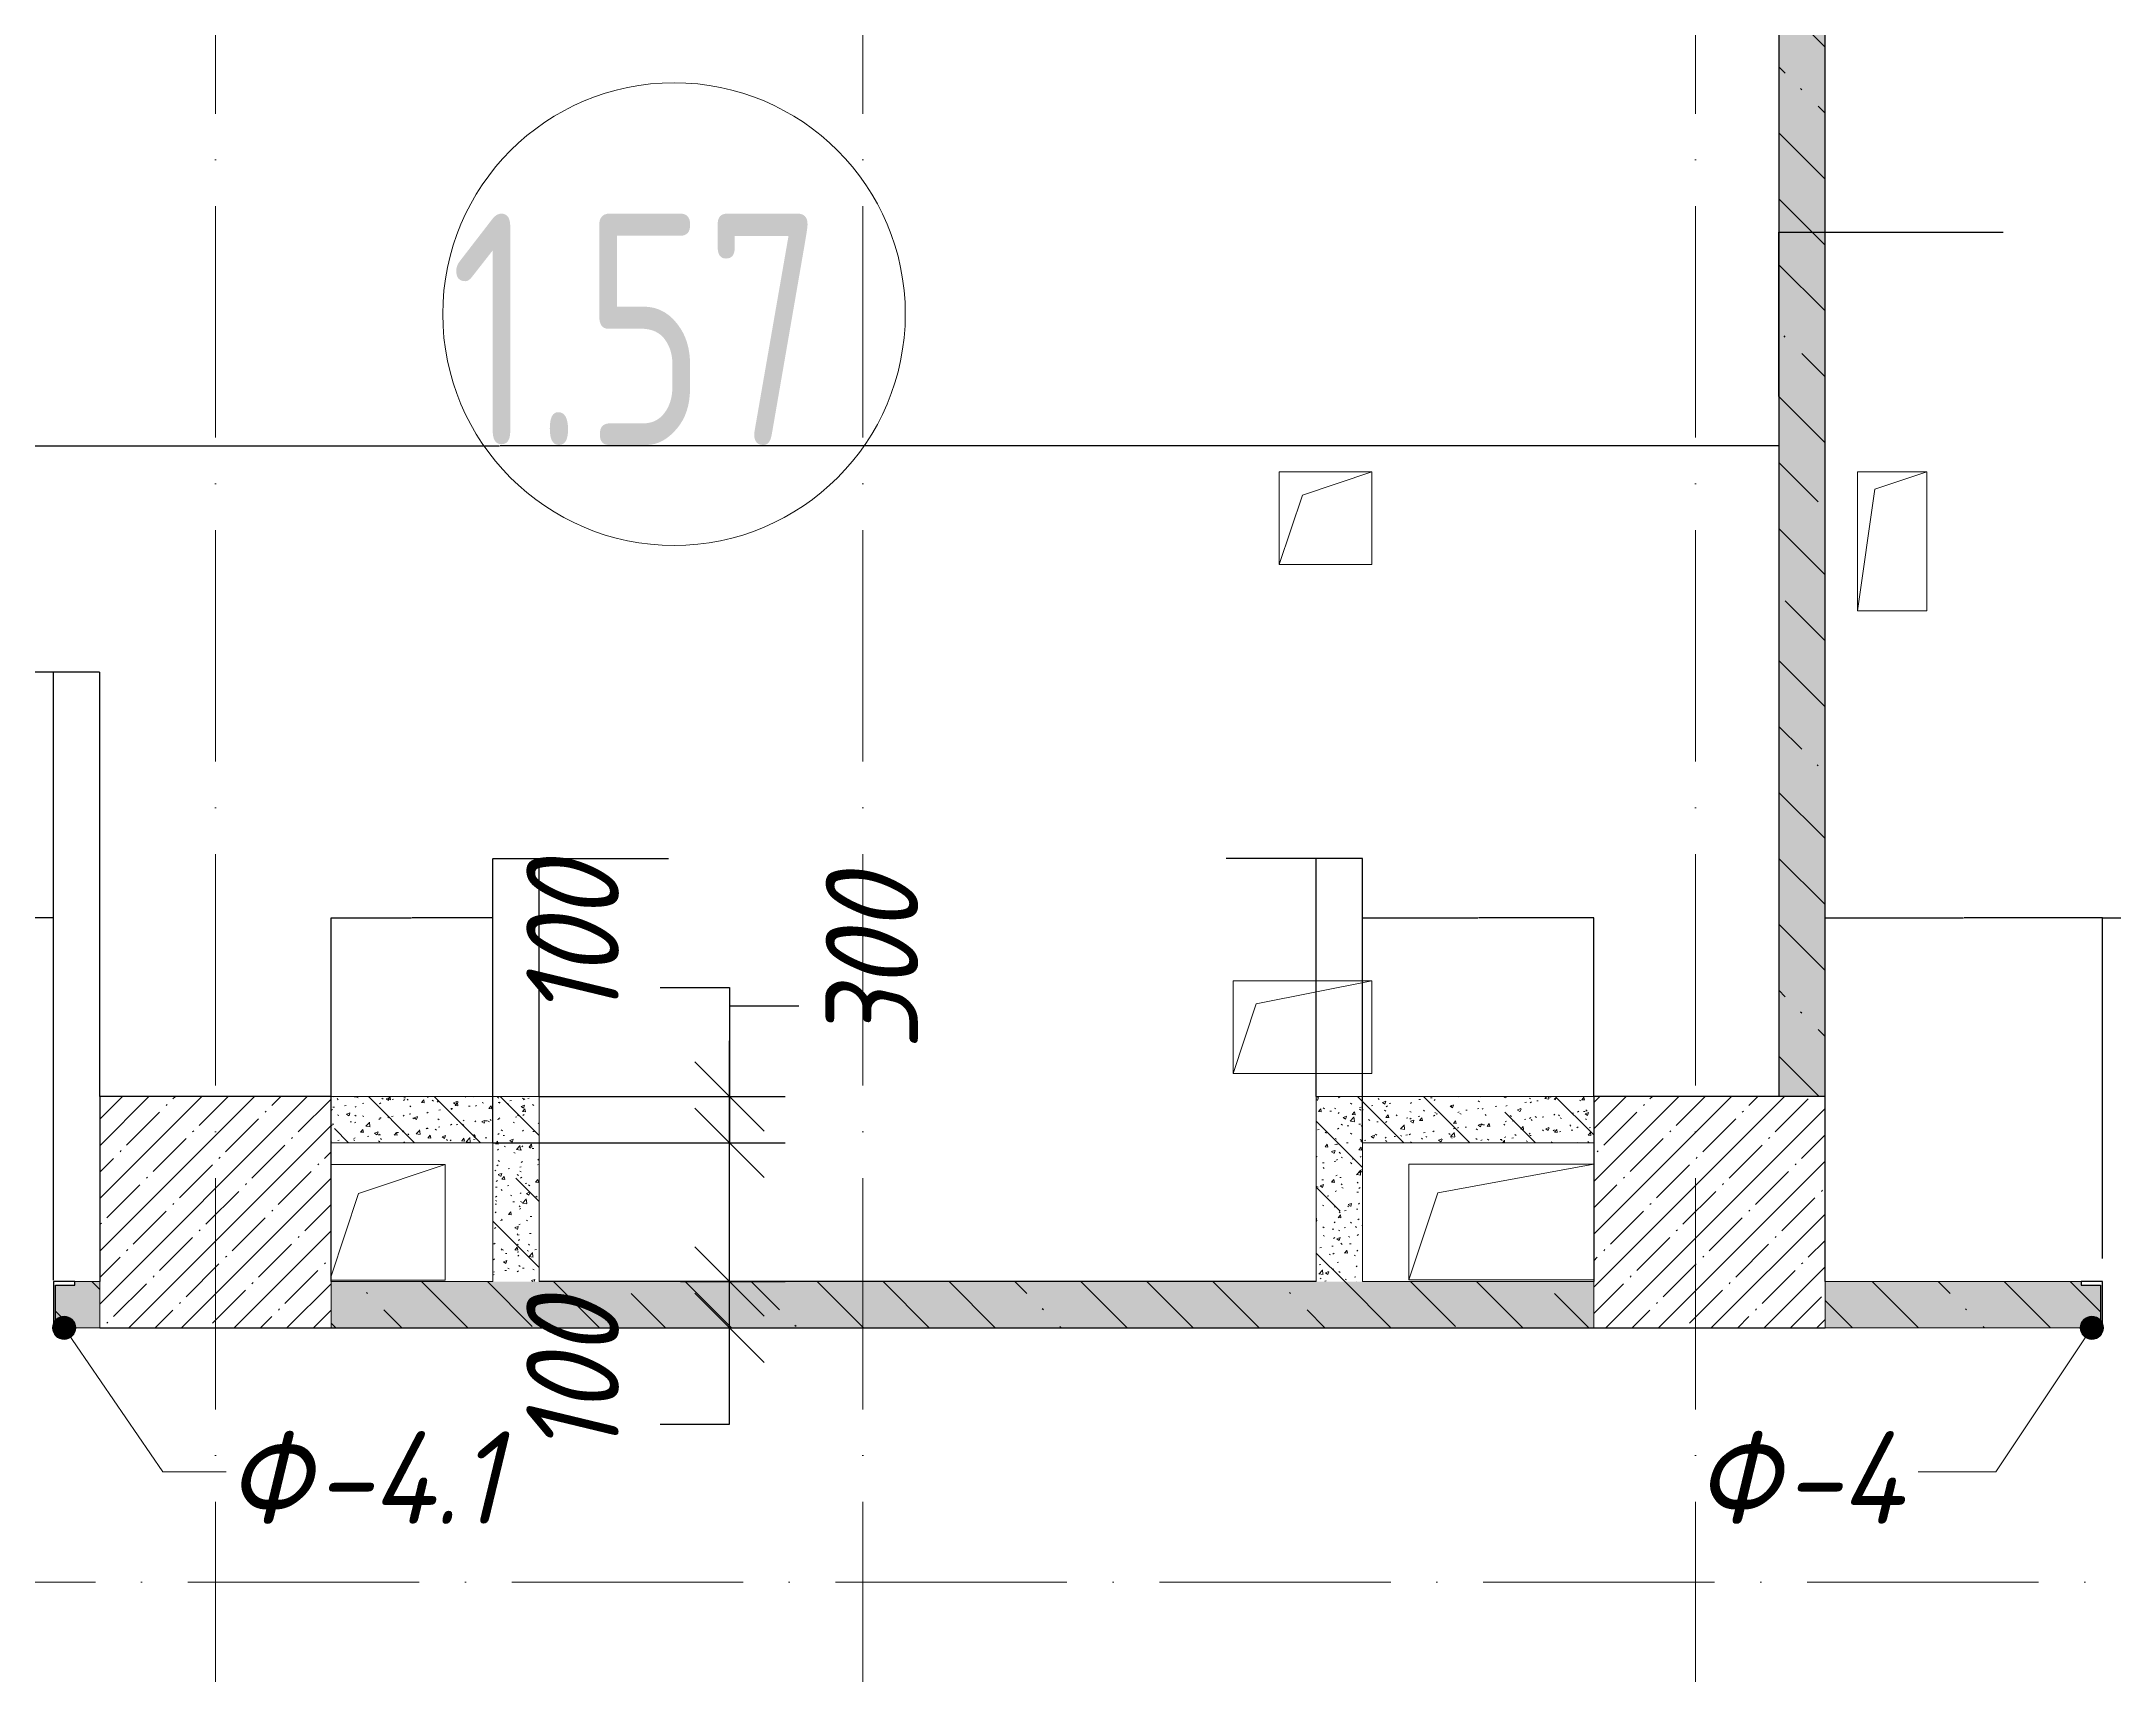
# Model space of a CAD drawing. Header units: millimetres. Extents: x 12986 to 523328, y -9759 to 30092.
# Drawn here: x 132181 to 136663, y 21948 to 25480 of the extents above; entities that cross this region are included whole.
import ezdxf

# ---------------------------------------------------------------- set-up
doc = ezdxf.new("R2010")
doc.units = ezdxf.units.MM
doc.linetypes.add('50_200_ШТРИХ_1Т_ш5_п1_п1_', pattern=[700, 500, -100, 0, -100])
for name, color, linetype, lineweight in [('0) ПГП', 1, 'Continuous', 30), ('4) ПГП красный расчет', 12, 'Continuous', 30), ('A-ANNO-DIMS', 7, 'Continuous', 9), ('A-AREA-IDEN', 7, 'Continuous', 9), ('A-FLOR', 7, 'Continuous', 9), ('A-GENM', 7, 'Continuous', 9), ('A-GENM-1', 7, 'Continuous', 25), ('A-GENM-IDEN', 7, 'Continuous', 9), ('A-WALL-6', 18, 'Continuous', 13), ('A-WALL-PATT-4', 250, 'Continuous', 5), ('S-COLS', 7, 'Continuous', 9), ('S-COLS-1', 7, 'Continuous', 5), ('S-COLS-2', 7, 'Continuous', 25), ('Оси-2', 7, '50_200_ШТРИХ_1Т_ш5_п1_п1_', 9)]:
    doc.layers.add(name, color=color, linetype=linetype, lineweight=lineweight)
doc.layers.add('A-WALL-9', color=7, linetype='Continuous', lineweight=5, true_color=0x0070df)
doc.styles.add('ISOCPEUR_I_3', font='isocpeui.ttf', dxfattribs={"width": 0.9, "height": 200})
doc.styles.add('СПДС', font='ГОСТ тип А.ttf', dxfattribs={"width": 0.9})
doc.dimstyles.new('ISO-2_0_0_9К_СРЕДНИЙ_6', dxfattribs={"dimscale": 304.8, "dimtxt": 199.196235, "dimasz": 0.492126, "dimexe": 0.393701, "dimexo": 0, "dimgap": 0, "dimtad": 1, "dimdec": 0, "dimzin": 0, "dimdsep": 46, "dimtxsty": 'ISOCPEUR_I_3', "dimblk1": 'OBLIQUE', "dimblk2": 'OBLIQUE', "dimsah": 1, "dimcen": 0.09, "dimdle": 0.393701, "dimazin": 0, "dimtfac": 1, "dimtdec": 4, "dimtix": 1, "dimtmove": 1, "dimatfit": 3, "dimfxl": 1, "dimtvp": 1, "dimtolj": 1, "dimtzin": 0, "dimarcsym": 2})
doc.dimstyles.get("Standard").update_dxf_attribs({"dimtxt": 0.18, "dimasz": 0.18, "dimexe": 0.18, "dimexo": 0.0625, "dimgap": 0.09, "dimtad": 0, "dimtih": 1, "dimtoh": 1, "dimdec": 4, "dimzin": 0, "dimdsep": 46, "dimtxsty": 'Standard', "dimcen": 0.09, "dimadec": 0, "dimazin": 0, "dimtfac": 1, "dimtdec": 4, "dimtofl": 0, "dimtmove": 0, "dimatfit": 3, "dimfxl": 1, "dimtolj": 1, "dimtzin": 0, "dimarcsym": 0})
pattern_1 = [(50, (61996.893, 0), (72.873764, -6.37607), [7.62, -83.82]), (355, (61996.89, 0), (-14.09699, 76.422444), [6.096, -67.056]), (100.451, (62002.966, -0.53), (58.776964, 70.04687), [6.476, -71.236]), (46.184, (61996.89, 20.32), (108.43142, -16.81745), [11.43, -125.73]), (96.636, (62005.93, 18.92), (94.961, 98.97089), [9.714, -106.854]), (351.184, (61996.89, 20.32), (94.96227, 98.97018), [9.144, -100.584]), (21, (62007.053, 15.24), (60.64565, -40.906537), [7.62, -83.82]), (326, (62007.05, 15.24), (24.72083, 73.67493), [6.096, -67.056]), (71.451, (62012.11, 11.83), (85.36689, 32.768737), [6.476, -71.236]), (37.5, (61996.893, 0), (1.235525, 33.8224325), [3.353, -62.89, 3.353, -64.719, -67.31]), (37.5, (61996.893, 0), (1.235525, 33.8224325), [-134.315, 3.353, -63.957]), (7.5, (61996.893, 0), (26.728146, 40.07255), [3.353, -35.458, 3.353, -61.366, -25.654]), (7.5, (61996.893, 0), (26.728146, 40.07255), [-103.53, 3.353, -22.301]), (327.5, (61974.236, 0), (54.2363175, -2.292117), [3.353, -22.047, 3.353, -75.895, -105.156]), (327.5, (61974.236, 0), (54.2363175, -2.292117), [-104.648, 3.353, -101.803]), (317.5, (61964.076, 0), (59.25158, 10.17014), [3.353, -29.667, 3.353, -49.276, -74.676]), (317.5, (61964.076, 0), (59.25158, 10.17014), [-85.649, 3.353, -71.323])]
pattern_2 = [(135, (61996.9, 0), (-142.5612, -142.5612), []), (135, (62139.46, 0), (-142.5612, -142.5612), [252.016, -50.403, 3.353, -47.05])]
pattern_3 = [(45, (61996.89, 0), (-57.02463, 57.02463), []), (45, (62053.92, 0), (-57.02463, 57.02463), [100.806, -20.161, 3.353, -16.808])]

# ---------------------------------------------------------------- blocks, each defined once
blk = doc.blocks.new('AR_Отверстие прямоугольное _в плите_ - AR_Отверстие прямоугольное _в плите_-V65-АР1_Кладочный план 1 этажа')
at = {"layer": 'A-GENM'}
for p, q in [((125, 125), (-122, 125)), ((-62.5, 62.5), (125, 125)), ((125, -125), (125, 125)), ((-122, -116), (-62.5, 62.5)), ((-122, -125), (125, -125))]:
    blk.add_line(p, q, dxfattribs=at)
blk = doc.blocks.new('AR_Отверстие прямоугольное _в плите_ - AR_Отверстие прямоугольное _в плите_-V66-АР1_Кладочный план 1 этажа')
at = {"layer": 'A-GENM'}
for p, q in [((200, 125), (-200, 125)), ((-200, 125), (-200, -125)), ((-137.5, 62.5), (200, 125)), ((-200, -125), (-137.5, 62.5)), ((-200, -125), (200, -125))]:
    blk.add_line(p, q, dxfattribs=at)
blk = doc.blocks.new('Фахверк_СКБ_Швеллер - Ф-4_1_100х4010_развернут-25539962-АР1_Кладочный план 1 этажа')
at = {"layer": 'A-GENM-1'}
for p, q in [((171, 50), (125, 50)), ((125, 50), (125, -50)), ((171, 42.4), (171, 50)), ((129.5, 42.4), (171, 42.4)), ((129.5, -42.4), (129.5, 42.4)), ((171, -42.4), (129.5, -42.4)), ((171, -50), (171, -42.4)), ((125, -50), (171, -50))]:
    blk.add_line(p, q, dxfattribs=at)
blk = doc.blocks.new('Фахверк_СКБ_Швеллер - Ф-4_100х4010-25539282-АР1_Кладочный план 1 этажа')
at = {"layer": 'A-GENM-1'}
for p, q in [((171, 50), (125, 50)), ((125, 50), (125, -50)), ((171, 42.4), (171, 50)), ((129.5, 42.4), (171, 42.4)), ((129.5, -42.4), (129.5, 42.4)), ((171, -42.4), (129.5, -42.4)), ((171, -50), (171, -42.4)), ((125, -50), (171, -50))]:
    blk.add_line(p, q, dxfattribs=at)
blk = doc.blocks.new('AR_Отверстие прямоугольное _в плите_ - AR_Отверстие прямоугольное _в плите_-V40-АР1_Кладочный план 1 этажа')
at = {"layer": 'A-GENM'}
for p, q in [((100, 100), (-100, 100)), ((-100, 100), (-100, -100)), ((-50, 50), (100, 100)), ((100, -100), (100, 100)), ((-100, -100), (-50, 50)), ((-100, -100), (100, -100))]:
    blk.add_line(p, q, dxfattribs=at)
blk = doc.blocks.new('AR_Отверстие прямоугольное _в плите_ - AR_Отверстие прямоугольное _в плите_-26862351-АР1_Кладочный план 1 этажа')
at = {"layer": 'A-GENM'}
for p, q in [((150, 100), (-150, 100)), ((-150, 100), (-150, -100)), ((-100, 50), (150, 100)), ((150, -100), (150, 100)), ((-150, -100), (-100, 50)), ((-150, -100), (150, -100))]:
    blk.add_line(p, q, dxfattribs=at)
blk = doc.blocks.new('AR_Отверстие прямоугольное _в плите_ - AR_Отверстие прямоугольное _в плите_-24470455-АР1_Кладочный план 1 этажа')
at = {"layer": 'A-GENM'}
for p, q in [((75, 150), (-75, 150)), ((-75, 150), (-75, -150)), ((-37.5, 112.5), (75, 150)), ((75, -150), (75, 150)), ((-75, -150), (-37.5, 112.5)), ((-75, -150), (75, -150))]:
    blk.add_line(p, q, dxfattribs=at)
blk = doc.blocks.new('DIMBLOCK419-АР1_Кладочный план 1 этажа')
at = {"layer": 'A-ANNO-DIMS', "color": 0, "lineweight": -2, "transparency": 16777216}
for p, q in [((130406.9, 24712.5), (130406.9, 24606.3)), ((135936.9, 24712.5), (135936.9, 24606.3)), ((130407.1, 24606.5), (133171.2, 24606.5)), ((135936.7, 24606.5), (133172.6, 24606.5))]:
    blk.add_line(p, q, dxfattribs=at)
at = {"layer": 'A-ANNO-DIMS', "color": 0, "transparency": 16777216}
for points in [[(130407.1, 24606.5), (130407.1, 24606.5), (130406.9, 24606.5)], [(135936.7, 24606.5), (135936.7, 24606.5), (135936.9, 24606.5)]]:
    blk.add_solid(points, dxfattribs=at)
at = {"layer": 'Defpoints', "color": 0, "transparency": 16777216}
for p in [(130406.9, 24712.6), (135936.9, 24712.6), (135936.9, 24606.5)]:
    blk.add_point(p, dxfattribs=at)
at = {"layer": 'A-ANNO-DIMS', "color": 0, "transparency": 16777216, "insert": (133171.9, 24606.5), "char_height": 0.18, "width": 606.782, "attachment_point": 5}
blk.add_mtext('\\A1;5530.0000', dxfattribs=at)
blk = doc.blocks.new('DIMBLOCK420-АР1_Кладочный план 1 этажа')
at = {"layer": 'A-ANNO-DIMS', "color": 0, "lineweight": -2, "transparency": 16777216}
for p, q in [((135936.9, 24712.6), (135936.9, 25068)), ((135937.1, 25067.8), (136036.7, 25067.8)), ((136036.9, 24712.6), (136036.9, 25068)), ((136036.9, 25067.8), (136421.7, 25067.8))]:
    blk.add_line(p, q, dxfattribs=at)
at = {"layer": 'A-ANNO-DIMS', "color": 0, "transparency": 16777216}
for points in [[(135937.1, 25067.9), (135937.1, 25067.8), (135936.9, 25067.8)], [(136036.7, 25067.9), (136036.7, 25067.8), (136036.9, 25067.8)]]:
    blk.add_solid(points, dxfattribs=at)
at = {"layer": 'Defpoints', "color": 0, "transparency": 16777216}
for p in [(136036.9, 25067.8), (135936.9, 24712.6), (136036.9, 24712.6)]:
    blk.add_point(p, dxfattribs=at)
at = {"layer": 'A-ANNO-DIMS', "color": 0, "transparency": 16777216, "insert": (136217.7, 25067.9), "char_height": 0.18, "width": 409.118, "attachment_point": 1, "line_spacing_factor": 1.149209}
blk.add_mtext('\\A1;100.0000', dxfattribs=at)
blk = doc.blocks.new('DIMBLOCK573-АР1_Кладочный план 1 этажа')
at = {"layer": 'A-ANNO-DIMS', "color": 0, "lineweight": -2, "transparency": 16777216}
for p, q in [((131106.9, 22800.1), (131106.9, 23586.4)), ((131107.1, 23586.2), (131656.2, 23586.2)), ((132206.7, 23586.2), (131657.6, 23586.2)), ((132206.9, 22803.1), (132206.9, 23586.4))]:
    blk.add_line(p, q, dxfattribs=at)
at = {"layer": 'A-ANNO-DIMS', "color": 0, "transparency": 16777216}
for points in [[(131107.1, 23586.2), (131107.1, 23586.2), (131106.9, 23586.2)], [(132206.7, 23586.2), (132206.7, 23586.2), (132206.9, 23586.2)]]:
    blk.add_solid(points, dxfattribs=at)
at = {"layer": 'Defpoints', "color": 0, "transparency": 16777216}
for p in [(132206.9, 23586.2), (131106.9, 22800), (132206.9, 22803)]:
    blk.add_point(p, dxfattribs=at)
at = {"layer": 'A-ANNO-DIMS', "color": 0, "transparency": 16777216, "insert": (131656.9, 23586.2), "char_height": 0.18, "width": 514.846, "attachment_point": 5}
blk.add_mtext('\\A1;1100.0000', dxfattribs=at)
blk = doc.blocks.new('DIMBLOCK574-АР1_Кладочный план 1 этажа')
at = {"layer": 'A-ANNO-DIMS', "color": 0, "lineweight": -2, "transparency": 16777216}
for p, q in [((132206.9, 24116.9), (131799.5, 24116.9)), ((132206.9, 22803.1), (132206.9, 24117.1)), ((132306.7, 24116.9), (132207.1, 24116.9)), ((132306.9, 23200.1), (132306.9, 24117.1))]:
    blk.add_line(p, q, dxfattribs=at)
at = {"layer": 'A-ANNO-DIMS', "color": 0, "transparency": 16777216}
for points in [[(132207.1, 24117), (132207.1, 24116.9), (132206.9, 24116.9)], [(132306.7, 24117), (132306.7, 24116.9), (132306.9, 24116.9)]]:
    blk.add_solid(points, dxfattribs=at)
at = {"layer": 'Defpoints', "color": 0, "transparency": 16777216}
for p in [(132306.9, 24116.9), (132306.9, 23200), (132206.9, 22803)]:
    blk.add_point(p, dxfattribs=at)
at = {"layer": 'A-ANNO-DIMS', "color": 0, "transparency": 16777216, "insert": (131594.3, 24117.1), "char_height": 0.18, "width": 409.118, "attachment_point": 1, "line_spacing_factor": 1.149209}
blk.add_mtext('\\A1;100.0000', dxfattribs=at)
blk = doc.blocks.new('DIMBLOCK575-АР1_Кладочный план 1 этажа')
at = {"layer": 'A-ANNO-DIMS', "color": 0, "lineweight": -2, "transparency": 16777216}
for p, q in [((136036.9, 23200.1), (136036.9, 23586.4)), ((136037.1, 23586.2), (136336.1, 23586.2)), ((136636.4, 23586.2), (136337.4, 23586.2)), ((136636.6, 22850.1), (136636.6, 23586.4))]:
    blk.add_line(p, q, dxfattribs=at)
at = {"layer": 'A-ANNO-DIMS', "color": 0, "transparency": 16777216}
for points in [[(136037.1, 23586.2), (136037.1, 23586.2), (136036.9, 23586.2)], [(136636.4, 23586.2), (136636.4, 23586.2), (136636.6, 23586.2)]]:
    blk.add_solid(points, dxfattribs=at)
at = {"layer": 'Defpoints', "color": 0, "transparency": 16777216}
for p in [(136636.6, 23586.2), (136036.9, 23200), (136636.6, 22850)]:
    blk.add_point(p, dxfattribs=at)
at = {"layer": 'A-ANNO-DIMS', "color": 0, "transparency": 16777216, "insert": (136336.8, 23586.2), "char_height": 0.18, "width": 455.087, "attachment_point": 5}
blk.add_mtext('\\A1;599.7193', dxfattribs=at)
blk = doc.blocks.new('DIMBLOCK576-АР1_Кладочный план 1 этажа')
at = {"layer": 'A-ANNO-DIMS', "color": 0, "lineweight": -2, "transparency": 16777216}
for p, q in [((136636.6, 22850.1), (136636.6, 23586.4)), ((136636.8, 23586.2), (137186, 23586.2)), ((137736.5, 23586.2), (137187.3, 23586.2)), ((137736.7, 22812.5), (137736.7, 23586.4))]:
    blk.add_line(p, q, dxfattribs=at)
at = {"layer": 'A-ANNO-DIMS', "color": 0, "transparency": 16777216}
for points in [[(136636.8, 23586.2), (136636.8, 23586.2), (136636.6, 23586.2)], [(137736.5, 23586.2), (137736.5, 23586.2), (137736.7, 23586.2)]]:
    blk.add_solid(points, dxfattribs=at)
at = {"layer": 'Defpoints', "color": 0, "transparency": 16777216}
for p in [(137736.7, 23586.2), (136636.6, 22850), (137736.7, 22812.5)]:
    blk.add_point(p, dxfattribs=at)
at = {"layer": 'A-ANNO-DIMS', "color": 0, "transparency": 16777216, "insert": (137186.7, 23586.2), "char_height": 0.18, "width": 514.846, "attachment_point": 5}
blk.add_mtext('\\A1;1100.0907', dxfattribs=at)
blk = doc.blocks.new('DIMBLOCK593-АР1_Кладочный план 1 этажа')
at = {"layer": 'A-ANNO-DIMS', "color": 0, "lineweight": -2, "transparency": 16777216}
for p, q in [((134936.9, 23714.2), (134741.8, 23714.2)), ((134936.9, 23200.1), (134936.9, 23714.3)), ((135036.7, 23714.2), (134937.1, 23714.2)), ((135036.9, 23100.1), (135036.9, 23714.3))]:
    blk.add_line(p, q, dxfattribs=at)
at = {"layer": 'A-ANNO-DIMS', "color": 0, "transparency": 16777216}
for points in [[(134937.1, 23714.2), (134937.1, 23714.1), (134936.9, 23714.2)], [(135036.7, 23714.2), (135036.7, 23714.1), (135036.9, 23714.2)]]:
    blk.add_solid(points, dxfattribs=at)
at = {"layer": 'Defpoints', "color": 0, "transparency": 16777216}
for p in [(135036.9, 23714.2), (134936.9, 23200), (135036.9, 23100)]:
    blk.add_point(p, dxfattribs=at)
at = {"layer": 'A-ANNO-DIMS', "color": 0, "transparency": 16777216, "insert": (134536.6, 23714.3), "char_height": 0.18, "width": 409.118, "attachment_point": 1, "line_spacing_factor": 1.149209}
blk.add_mtext('\\A1;100.0000', dxfattribs=at)
blk = doc.blocks.new('DIMBLOCK594-АР1_Кладочный план 1 этажа')
at = {"layer": 'A-ANNO-DIMS', "color": 0, "lineweight": -2, "transparency": 16777216}
for p, q in [((135036.9, 23100.1), (135036.9, 23586.4)), ((135037.1, 23586.2), (135286.3, 23586.2)), ((135536.7, 23586.2), (135287.5, 23586.2)), ((135536.9, 23200.1), (135536.9, 23586.4))]:
    blk.add_line(p, q, dxfattribs=at)
at = {"layer": 'A-ANNO-DIMS', "color": 0, "transparency": 16777216}
for points in [[(135037.1, 23586.2), (135037.1, 23586.2), (135036.9, 23586.2)], [(135536.7, 23586.2), (135536.7, 23586.2), (135536.9, 23586.2)]]:
    blk.add_solid(points, dxfattribs=at)
at = {"layer": 'Defpoints', "color": 0, "transparency": 16777216}
for p in [(135536.9, 23586.2), (135536.9, 23200), (135036.9, 23100)]:
    blk.add_point(p, dxfattribs=at)
at = {"layer": 'A-ANNO-DIMS', "color": 0, "transparency": 16777216, "insert": (135286.9, 23586.2), "char_height": 0.18, "width": 455.087, "attachment_point": 5}
blk.add_mtext('\\A1;500.0000', dxfattribs=at)
blk = doc.blocks.new('DIMBLOCK595-АР1_Кладочный план 1 этажа')
at = {"layer": 'A-ANNO-DIMS', "color": 0, "lineweight": -2, "transparency": 16777216}
for p, q in [((132806.9, 23200.1), (132806.9, 23586.4)), ((132807.1, 23586.2), (132981.2, 23586.2)), ((133156.7, 23586.2), (132982.5, 23586.2)), ((133156.9, 23100.1), (133156.9, 23586.4))]:
    blk.add_line(p, q, dxfattribs=at)
at = {"layer": 'A-ANNO-DIMS', "color": 0, "transparency": 16777216}
for points in [[(132807.1, 23586.2), (132807.1, 23586.2), (132806.9, 23586.2)], [(133156.7, 23586.2), (133156.7, 23586.2), (133156.9, 23586.2)]]:
    blk.add_solid(points, dxfattribs=at)
at = {"layer": 'Defpoints', "color": 0, "transparency": 16777216}
for p in [(133156.9, 23586.2), (132806.9, 23200), (133156.9, 23100)]:
    blk.add_point(p, dxfattribs=at)
at = {"layer": 'A-ANNO-DIMS', "color": 0, "transparency": 16777216, "insert": (132981.9, 23586.2), "char_height": 0.18, "width": 455.087, "attachment_point": 5}
blk.add_mtext('\\A1;350.0000', dxfattribs=at)
blk = doc.blocks.new('DIMBLOCK596-АР1_Кладочный план 1 этажа')
at = {"layer": 'A-ANNO-DIMS', "color": 0, "lineweight": -2, "transparency": 16777216}
for p, q in [((133156.9, 23100.1), (133156.9, 23714.3)), ((133157.1, 23714.2), (133256.7, 23714.2)), ((133256.9, 23200.1), (133256.9, 23714.3)), ((133256.9, 23714.2), (133536.4, 23714.2))]:
    blk.add_line(p, q, dxfattribs=at)
at = {"layer": 'A-ANNO-DIMS', "color": 0, "transparency": 16777216}
for points in [[(133157.1, 23714.2), (133157.1, 23714.1), (133156.9, 23714.2)], [(133256.7, 23714.2), (133256.7, 23714.1), (133256.9, 23714.2)]]:
    blk.add_solid(points, dxfattribs=at)
at = {"layer": 'Defpoints', "color": 0, "transparency": 16777216}
for p in [(133256.9, 23714.2), (133256.9, 23200), (133156.9, 23100)]:
    blk.add_point(p, dxfattribs=at)
at = {"layer": 'A-ANNO-DIMS', "color": 0, "transparency": 16777216, "insert": (133332.5, 23714.3), "char_height": 0.18, "width": 409.118, "attachment_point": 1, "line_spacing_factor": 1.149209}
blk.add_mtext('\\A1;100.0000', dxfattribs=at)
blk = doc.blocks.new('_Oblique')
at = {"color": 0, "linetype": 'ByBlock', "lineweight": -2}
blk.add_line((-0.5, -0.5), (0.5, 0.5), dxfattribs=at)
blk = doc.blocks.new('DIMBLOCK750-АР1_Кладочный план 1 этажа')
at = {"layer": 'A-ANNO-DIMS', "color": 0, "lineweight": -2, "transparency": 16777216}
for p, q in [((133668.4, 22580), (133668.4, 22920)), ((133562.3, 22800), (133788.4, 22800)), ((133562.3, 22700), (133788.4, 22700)), ((133668.4, 22491.6), (133668.4, 22700)), ((133518.4, 22491.6), (133668.4, 22491.6))]:
    blk.add_line(p, q, dxfattribs=at)
at = {"layer": 'Defpoints', "color": 0, "transparency": 16777216}
for p in [(133562.3, 22800), (133668.4, 22800), (133562.3, 22700)]:
    blk.add_point(p, dxfattribs=at)
at = {"layer": 'A-ANNO-DIMS', "color": 0, "lineweight": -2, "transparency": 16777216, "xscale": 150, "yscale": 150, "zscale": 150}
for p, rotation in [((133668.4, 22800), 90), ((133668.4, 22700), 270)]:
    blk.add_blockref('_Oblique', p, dxfattribs=dict(at, rotation=rotation))
at = {"layer": 'A-ANNO-DIMS', "color": 0, "transparency": 16777216, "insert": (133229.2, 22420.4), "char_height": 200, "width": 409.118, "attachment_point": 1, "rotation": 90, "line_spacing_factor": 1.149209, "style": 'ISOCPEUR_I_3'}
blk.add_mtext('\\A1;100', dxfattribs=at)
blk = doc.blocks.new('DIMBLOCK751-АР1_Кладочный план 1 этажа')
at = {"layer": 'A-ANNO-DIMS', "color": 0, "lineweight": -2, "transparency": 16777216}
for p, q in [((133818.4, 23394.9), (133668.4, 23394.9)), ((133668.4, 23394.9), (133668.4, 23100)), ((133668.4, 22680), (133668.4, 23220)), ((133156.9, 23100), (133788.4, 23100)), ((133562.3, 22800), (133788.4, 22800))]:
    blk.add_line(p, q, dxfattribs=at)
at = {"layer": 'Defpoints', "color": 0, "transparency": 16777216}
for p in [(133156.9, 23100), (133668.4, 23100), (133562.3, 22800)]:
    blk.add_point(p, dxfattribs=at)
at = {"layer": 'A-ANNO-DIMS', "color": 0, "lineweight": -2, "transparency": 16777216, "xscale": 150, "yscale": 150, "zscale": 150}
for p, rotation in [((133668.4, 23100), 90), ((133668.4, 22800), 270)]:
    blk.add_blockref('_Oblique', p, dxfattribs=dict(at, rotation=rotation))
at = {"layer": 'A-ANNO-DIMS', "color": 0, "transparency": 16777216, "insert": (133876.2, 23300.7), "char_height": 200, "width": 455.087, "attachment_point": 1, "rotation": 90, "line_spacing_factor": 1.149209, "style": 'ISOCPEUR_I_3'}
blk.add_mtext('\\A1;300', dxfattribs=at)
blk = doc.blocks.new('DIMBLOCK752-АР1_Кладочный план 1 этажа')
at = {"layer": 'A-ANNO-DIMS', "color": 0, "lineweight": -2, "transparency": 16777216}
for p, q in [((133518.4, 23435.2), (133668.4, 23435.2)), ((133668.4, 23435.2), (133668.4, 23200)), ((133668.4, 22980), (133668.4, 23320)), ((133256.9, 23200), (133788.4, 23200)), ((133156.9, 23100), (133788.4, 23100))]:
    blk.add_line(p, q, dxfattribs=at)
at = {"layer": 'Defpoints', "color": 0, "transparency": 16777216}
for p in [(133256.9, 23200), (133668.4, 23200), (133156.9, 23100)]:
    blk.add_point(p, dxfattribs=at)
at = {"layer": 'A-ANNO-DIMS', "color": 0, "lineweight": -2, "transparency": 16777216, "xscale": 150, "yscale": 150, "zscale": 150}
for p, rotation in [((133668.4, 23200), 90), ((133668.4, 23100), 270)]:
    blk.add_blockref('_Oblique', p, dxfattribs=dict(at, rotation=rotation))
at = {"layer": 'A-ANNO-DIMS', "color": 0, "transparency": 16777216, "insert": (133229.2, 23364), "char_height": 200, "width": 409.118, "attachment_point": 1, "rotation": 90, "line_spacing_factor": 1.149209, "style": 'ISOCPEUR_I_3'}
blk.add_mtext('\\A1;100', dxfattribs=at)
blk = doc.blocks.new('Марка_Помещения - Номер-25198446-Объем проектирования 1 этажа')
at = {"layer": 'A-AREA-IDEN'}
for start, end in [(360, 180), (180, 360)]:
    blk.add_arc((0, 0), 2.5, start, end, dxfattribs=at)

msp = doc.modelspace()

# ---------------------------------------------------------------- hatches: boundary and pattern name
at = {"layer": '0) ПГП'}
h = msp.add_hatch(dxfattribs=at)
h.set_pattern_fill('FP_16', color=256, style=0, pattern_type=2)
h.set_pattern_definition(pattern_1)
h.paths.add_polyline_path([(136036.89328, 23199.99988), (136036.89328, 26599.99988), (135936.89328, 26599.99988), (135936.89328, 23199.99988)], flags=0)
h = msp.add_hatch(dxfattribs=at)
h.set_pattern_fill('FP_17', color=256, style=0, pattern_type=2)
h.set_pattern_definition(pattern_2)
h.paths.add_polyline_path([(136036.89328, 23199.99988), (136036.89328, 26599.99988), (135936.89328, 26599.99988), (135936.89328, 23199.99988)], flags=0)
h = msp.add_hatch(dxfattribs=at)
h.set_pattern_fill('FP_16', color=256, style=0, pattern_type=2)
h.set_pattern_definition(pattern_1)
h.paths.add_polyline_path([(137795.91381, 22699.99988), (138746.89328, 22699.99988), (138746.89328, 22799.99988), (137782.70328, 22799.99988), (137782.70328, 22792.39988), (137741.20328, 22792.39988), (137741.20328, 22707.59988), (137782.70328, 22707.59988), (137782.70328, 22699.99988)], flags=0)
h.paths.add_polyline_path([(136636.61263, 22699.99988), (136636.70328, 22699.99988), (136636.61263, 22707.59988)], flags=0)
h.paths.add_polyline_path([(136036.89328, 22699.99988), (136590.61263, 22699.99988), (136590.61263, 22707.59988), (136632.11263, 22707.59988), (136632.11263, 22792.39988), (136590.61263, 22792.39988), (136590.61263, 22799.99988), (136036.89328, 22799.99988)], flags=0)
h.paths.add_polyline_path([(135536.89328, 22699.99988), (135536.89328, 22799.99988), (132806.89328, 22799.99988), (132806.89328, 22699.99988), (134535.63359, 22699.99988)], flags=0)
h.paths.add_polyline_path([(130306.89328, 22699.99988), (131060.8933, 22699.99988), (131060.8933, 22707.59988), (131102.3933, 22707.59988), (131102.3933, 22792.39988), (131060.8933, 22792.39988), (131060.8933, 22799.99988), (130306.89328, 22799.99988)], flags=0)
h.paths.add_polyline_path([(132306.89328, 22699.99988), (132306.89328, 22799.99988), (132252.89328, 22799.99988), (132252.89328, 22792.39988), (132211.39328, 22792.39988), (132211.39328, 22707.59988), (132252.89328, 22707.59988), (132252.89328, 22699.99988)], flags=0)
h = msp.add_hatch(dxfattribs=at)
h.set_pattern_fill('FP_17', color=256, style=0, pattern_type=2)
h.set_pattern_definition(pattern_2)
h.paths.add_polyline_path([(137795.91381, 22699.99988), (138746.89328, 22699.99988), (138746.89328, 22799.99988), (137782.70328, 22799.99988), (137782.70328, 22792.39988), (137741.20328, 22792.39988), (137741.20328, 22707.59988), (137782.70328, 22707.59988), (137782.70328, 22699.99988)], flags=0)
h.paths.add_polyline_path([(136636.61263, 22699.99988), (136636.70328, 22699.99988), (136636.61263, 22707.59988)], flags=0)
h.paths.add_polyline_path([(136036.89328, 22699.99988), (136590.61263, 22699.99988), (136590.61263, 22707.59988), (136632.11263, 22707.59988), (136632.11263, 22792.39988), (136590.61263, 22792.39988), (136590.61263, 22799.99988), (136036.89328, 22799.99988)], flags=0)
h.paths.add_polyline_path([(135536.89328, 22699.99988), (135536.89328, 22799.99988), (132806.89328, 22799.99988), (132806.89328, 22699.99988), (134535.63359, 22699.99988)], flags=0)
h.paths.add_polyline_path([(130306.89328, 22699.99988), (131060.8933, 22699.99988), (131060.8933, 22707.59988), (131102.3933, 22707.59988), (131102.3933, 22792.39988), (131060.8933, 22792.39988), (131060.8933, 22799.99988), (130306.89328, 22799.99988)], flags=0)
h.paths.add_polyline_path([(132306.89328, 22699.99988), (132306.89328, 22799.99988), (132252.89328, 22799.99988), (132252.89328, 22792.39988), (132211.39328, 22792.39988), (132211.39328, 22707.59988), (132252.89328, 22707.59988), (132252.89328, 22699.99988)], flags=0)
at = {"layer": 'A-GENM-IDEN'}
h = msp.add_hatch(color=256, dxfattribs=at)
edge = h.paths.add_edge_path(flags=0)
edge.add_arc((132229.89328, 22699.99988), 25, 0, 360)
h = msp.add_hatch(color=256, dxfattribs=at)
edge = h.paths.add_edge_path(flags=0)
edge.add_arc((136613.61263, 22699.99988), 25, 0, 360)
at = {"layer": 'A-WALL-PATT-4'}
h = msp.add_hatch(dxfattribs=at)
h.set_pattern_fill('FP_16', color=256, style=0, pattern_type=2)
h.set_pattern_definition(pattern_1)
h.paths.add_polyline_path([(133256.89328, 23099.99988), (133256.89328, 23199.99988), (132806.89328, 23199.99988), (132806.89328, 23099.99988), (133156.89328, 23099.99988)], flags=0)
h = msp.add_hatch(dxfattribs=at)
h.set_pattern_fill('FP_17', color=256, style=0, pattern_type=2)
h.set_pattern_definition(pattern_2)
h.paths.add_polyline_path([(133256.89328, 23099.99988), (133256.89328, 23199.99988), (132806.89328, 23199.99988), (132806.89328, 23099.99988), (133156.89328, 23099.99988)], flags=0)
h = msp.add_hatch(dxfattribs=at)
h.set_pattern_fill('FP_16', color=256, style=0, pattern_type=2)
h.set_pattern_definition(pattern_1)
h.paths.add_polyline_path([(135036.89328, 23099.99988), (135536.89328, 23099.99988), (135536.89328, 23199.99988), (134936.89328, 23199.99988), (134936.89328, 23099.99988)], flags=0)
h = msp.add_hatch(dxfattribs=at)
h.set_pattern_fill('FP_17', color=256, style=0, pattern_type=2)
h.set_pattern_definition(pattern_2)
h.paths.add_polyline_path([(135036.89328, 23099.99988), (135536.89328, 23099.99988), (135536.89328, 23199.99988), (134936.89328, 23199.99988), (134936.89328, 23099.99988)], flags=0)
h = msp.add_hatch(dxfattribs=at)
h.set_pattern_fill('FP_16', color=256, style=0, pattern_type=2)
h.set_pattern_definition(pattern_1)
h.paths.add_polyline_path([(133156.89328, 22799.99988), (133256.89328, 22799.99988), (133256.89328, 23099.99988), (133156.89328, 23099.99988)], flags=0)
h = msp.add_hatch(dxfattribs=at)
h.set_pattern_fill('FP_17', color=256, style=0, pattern_type=2)
h.set_pattern_definition(pattern_2)
h.paths.add_polyline_path([(133156.89328, 22799.99988), (133256.89328, 22799.99988), (133256.89328, 23099.99988), (133156.89328, 23099.99988)], flags=0)
h = msp.add_hatch(dxfattribs=at)
h.set_pattern_fill('FP_16', color=256, style=0, pattern_type=2)
h.set_pattern_definition(pattern_1)
h.paths.add_polyline_path([(135036.89328, 22799.99988), (135036.89328, 23099.99988), (134936.89328, 23099.99988), (134936.89328, 22799.99988)], flags=0)
h = msp.add_hatch(dxfattribs=at)
h.set_pattern_fill('FP_17', color=256, style=0, pattern_type=2)
h.set_pattern_definition(pattern_2)
h.paths.add_polyline_path([(135036.89328, 22799.99988), (135036.89328, 23099.99988), (134936.89328, 23099.99988), (134936.89328, 22799.99988)], flags=0)
at = {"layer": 'S-COLS-1'}
h = msp.add_hatch(dxfattribs=at)
h.set_pattern_fill('FP_1', color=256, style=0, pattern_type=2)
h.set_pattern_definition(pattern_3)
h.paths.add_polyline_path([(132806.89328, 22699.99988), (132806.89328, 23199.99988), (132306.89328, 23199.99988), (132306.89328, 22699.99988)], flags=0)
h = msp.add_hatch(dxfattribs=at)
h.set_pattern_fill('FP_1', color=256, style=0, pattern_type=2)
h.set_pattern_definition(pattern_3)
h.paths.add_polyline_path([(135536.89328, 22699.99988), (136036.89328, 22699.99988), (136036.89328, 23199.99988), (135536.89328, 23199.99988), (135536.89328, 22799.99988)], flags=0)

# ---------------------------------------------------------------- linework, layer by layer
at = {"layer": '0) ПГП'}
for p, q in [((136036.89328, 23199.99988), (136036.89328, 26599.99988)), ((134936.89328, 22799.99988), (133256.89328, 22799.99988))]:
    msp.add_line(p, q, dxfattribs=at)
at = {"layer": '4) ПГП красный расчет'}
for p, q in [((135936.89328, 26519.99988), (135936.89328, 23199.99988)), ((132806.89328, 22699.99988), (135536.89328, 22699.99988))]:
    msp.add_line(p, q, dxfattribs=at)
at = {"layer": 'A-FLOR'}
for p, q in [((134856.89325, 24550.00007), (135056.89325, 24550.00007)), ((134856.89325, 24350.00007), (134856.89325, 24550.00007)), ((135056.89325, 24550.00007), (135056.89325, 24350.00007)), ((136106.93225, 24550.00007), (136256.93225, 24550.00007)), ((136106.93225, 24250.00007), (136106.93225, 24550.00007)), ((136256.93225, 24550.00007), (136256.93225, 24250.00007)), ((135056.89325, 24350.00007), (134856.89325, 24350.00007)), ((136256.93225, 24250.00007), (136106.93225, 24250.00007)), ((134756.89325, 23450.00007), (135056.89325, 23450.00007)), ((134756.89325, 23250.00007), (134756.89325, 23450.00007)), ((135056.89325, 23450.00007), (135056.89325, 23250.00007)), ((135056.89325, 23250.00007), (134756.89325, 23250.00007)), ((132806.89328, 23052.99988), (133053.89328, 23052.99988)), ((133053.89328, 23052.99988), (133053.89328, 22802.99988)), ((135136.89332, 23053.99988), (135536.89328, 23053.99988)), ((135136.89332, 22803.99988), (135136.89332, 23053.99988)), ((133053.89328, 22802.99988), (132806.89328, 22802.99988)), ((135536.89328, 22803.99988), (135136.89332, 22803.99988))]:
    msp.add_line(p, q, dxfattribs=at)
at = {"layer": 'A-GENM-IDEN'}
for p, q in [((132229.89328, 22699.99988), (132443.40521, 22388.68948)), ((136613.61263, 22699.99988), (136406.06682, 22388.68948)), ((132443.40521, 22388.68948), (132580.18115, 22388.68948)), ((136406.06682, 22388.68948), (136237.8822, 22388.68948))]:
    msp.add_line(p, q, dxfattribs=at)
for centre in [(132229.89328, 22699.99988), (136613.61263, 22699.99988)]:
    msp.add_circle(centre, 25, dxfattribs=at)
at = {"layer": 'A-WALL-6'}
for p, q in [((133256.89328, 23199.99988), (132806.89328, 23199.99988)), ((132806.89328, 23199.99988), (132806.89328, 23099.99988)), ((133256.89328, 22799.99988), (133256.89328, 23199.99988)), ((135536.89328, 23199.99988), (134936.89328, 23199.99988)), ((134936.89328, 23199.99988), (134936.89328, 22799.99988)), ((135536.89328, 23099.99988), (135536.89328, 23199.99988)), ((135936.89328, 23199.99988), (136036.89328, 23199.99988)), ((132806.89328, 23099.99988), (133156.89328, 23099.99988)), ((133156.89328, 23099.99988), (133156.89328, 22799.99988)), ((135036.89328, 23099.99988), (135536.89328, 23099.99988)), ((135036.89328, 22799.99988), (135036.89328, 23099.99988)), ((132306.89328, 22799.99988), (132252.89328, 22799.99988)), ((133156.89328, 22799.99988), (132806.89328, 22799.99988)), ((135536.89328, 22799.99988), (135036.89328, 22799.99988)), ((136590.61263, 22799.99988), (136036.89328, 22799.99988)), ((136636.70328, 22699.99988), (136636.70328, 22799.99988)), ((132252.89328, 22699.99988), (132306.89328, 22699.99988)), ((136036.89328, 22699.99988), (136590.61263, 22699.99988))]:
    msp.add_line(p, q, dxfattribs=at)
at = {"layer": 'A-WALL-9'}
for p, q in [((132306.89328, 22699.99988), (132306.89328, 22799.99988)), ((132806.89328, 22799.99988), (132806.89328, 22699.99988)), ((135536.89328, 22699.99988), (135536.89328, 22799.99988)), ((136036.89328, 22799.99988), (136036.89328, 22699.99988))]:
    msp.add_line(p, q, dxfattribs=at)
at = {"layer": 'S-COLS'}
for p, q in [((132306.89328, 22799.99988), (132306.89328, 22699.99988)), ((132806.89328, 22699.99988), (132806.89328, 22799.99988)), ((135536.89328, 22799.99988), (135536.89328, 22699.99988)), ((136036.89328, 22699.99988), (136036.89328, 22799.99988))]:
    msp.add_line(p, q, dxfattribs=at)
at = {"layer": 'S-COLS-2'}
for p, q in [((132806.89328, 23199.99988), (132306.89328, 23199.99988)), ((132306.89328, 23199.99988), (132306.89328, 22799.99988)), ((132806.89328, 22799.99988), (132806.89328, 23199.99988)), ((136036.89328, 23199.99988), (135536.89328, 23199.99988)), ((135536.89328, 23199.99988), (135536.89328, 22799.99988)), ((136036.89328, 22799.99988), (136036.89328, 23199.99988)), ((132306.89328, 22699.99988), (132806.89328, 22699.99988)), ((135536.89328, 22699.99988), (136036.89328, 22699.99988))]:
    msp.add_line(p, q, dxfattribs=at)
at = {"layer": 'Оси-2'}
for p, q in [((132556.89325, -4080), (132556.89325, 28636.94316)), ((133956.89325, -4080), (133956.89325, 28636.94316)), ((135756.89325, -4080), (135756.89325, 28636.94316)), ((57586.89328, 22150.00007), (187948.52131, 22150.00007))]:
    msp.add_line(p, q, dxfattribs=at)

# ---------------------------------------------------------------- block references
at = {"layer": 'A-AREA-IDEN', "xscale": 199.9999999999999, "yscale": 199.9999999999999, "zscale": 199.9999999999999}
msp.add_blockref('Марка_Помещения - Номер-25198446-Объем проектирования 1 этажа', (133548.47567, 24891.02648), dxfattribs=at)
at = {"layer": 'A-GENM'}
for name, p in [('AR_Отверстие прямоугольное _в плите_ - AR_Отверстие прямоугольное _в плите_-V40-АР1_Кладочный план 1 этажа', (134956.89325, 24450.00007)), ('AR_Отверстие прямоугольное _в плите_ - AR_Отверстие прямоугольное _в плите_-24470455-АР1_Кладочный план 1 этажа', (136181.93225, 24400.00007)), ('AR_Отверстие прямоугольное _в плите_ - AR_Отверстие прямоугольное _в плите_-26862351-АР1_Кладочный план 1 этажа', (134906.89325, 23350.00007)), ('AR_Отверстие прямоугольное _в плите_ - AR_Отверстие прямоугольное _в плите_-V65-АР1_Кладочный план 1 этажа', (132928.89328, 22927.99988)), ('AR_Отверстие прямоугольное _в плите_ - AR_Отверстие прямоугольное _в плите_-V66-АР1_Кладочный план 1 этажа', (135336.89332, 22928.99988))]:
    msp.add_blockref(name, p, dxfattribs=at)
at = {"layer": 'A-GENM-1'}
msp.add_blockref('Фахверк_СКБ_Швеллер - Ф-4_1_100х4010_развернут-25539962-АР1_Кладочный план 1 этажа', (132081.89328, 22749.99988), dxfattribs=at)
at = {"layer": 'A-GENM-1', "rotation": 180}
msp.add_blockref('Фахверк_СКБ_Швеллер - Ф-4_100х4010-25539282-АР1_Кладочный план 1 этажа', (136761.61263, 22749.99988), dxfattribs=at)

# ---------------------------------------------------------------- texts
at = {"layer": 'A-AREA-IDEN', "insert": (133064.70937, 25108.14509), "char_height": 500, "width": 1212.1515, "attachment_point": 1, "style": 'СПДС'}
msp.add_mtext('1.57', dxfattribs=at)
at = {"layer": 'A-GENM-IDEN', "char_height": 200, "attachment_point": 1, "style": 'ISOCPEUR_I_3'}
for s, insert, width in [('\\fISOCPEUR|b0|i1|c204|p34|;\\W.9;Ф', (132580.18115, 22476.30407), 230.886), ('-4.1', (132770.68115, 22476.30407), 533.923875), ('\\fISOCPEUR|b0|i1|c204|p34|;\\W.9;Ф', (135755.4822, 22476.30407), 230.886), ('-4', (135945.9822, 22476.30407), 346.329)]:
    msp.add_mtext(s, dxfattribs=dict(at, insert=insert, width=width))

# ---------------------------------------------------------------- dimensions: what is measured, and where the dimension line sits
at = {"layer": 'A-ANNO-DIMS'}
for base, p1, p2, picture, middle in [((136036.89328, 25067.82295), (135936.89328, 24712.55128), (136036.89328, 24712.55128), 'DIMBLOCK420-АР1_Кладочный план 1 этажа', (136422.26214, 25067.82295)), ((132306.89328, 24116.94603), (132206.89328, 22803.04788), (132306.89328, 23199.99988), 'DIMBLOCK574-АР1_Кладочный план 1 этажа', (131798.86764, 24116.94603)), ((133256.89328, 23714.16443), (133156.89328, 23099.99988), (133256.89328, 23199.99988), 'DIMBLOCK596-АР1_Кладочный план 1 этажа', (133537.0343, 23714.16443)), ((135036.89328, 23714.16443), (134936.89328, 23199.99988), (135036.89328, 23099.99988), 'DIMBLOCK593-АР1_Кладочный план 1 этажа', (134741.19911, 23714.16443))]:
    dim = msp.add_linear_dim(base=base, p1=p1, p2=p2, dimstyle='Standard', dxfattribs=at)
    dim.commit()
    dim.dimension.update_dxf_attribs({"geometry": picture, "text_midpoint": middle, "dimtype": 160})
for base, p1, p2, picture, middle in [((135936.89328, 24606.48527), (130406.89328, 24712.55128), (135936.89328, 24712.55128), 'DIMBLOCK419-АР1_Кладочный план 1 этажа', (133171.89328, 24606.48527)), ((132206.89328, 23586.20661), (131106.8933, 22799.99988), (132206.89328, 22803.04788), 'DIMBLOCK573-АР1_Кладочный план 1 этажа', (131656.89329, 23586.20661)), ((133156.89328, 23586.20661), (132806.89328, 23199.99988), (133156.89328, 23099.99988), 'DIMBLOCK595-АР1_Кладочный план 1 этажа', (132981.89328, 23586.20661)), ((135536.89328, 23586.20661), (135036.89328, 23099.99988), (135536.89328, 23199.99988), 'DIMBLOCK594-АР1_Кладочный план 1 этажа', (135286.89328, 23586.20661)), ((136636.612626, 23586.206614), (136036.893283, 23199.999876), (136636.612626, 22849.999876), 'DIMBLOCK575-АР1_Кладочный план 1 этажа', (136336.752955, 23586.206614)), ((137736.703285, 23586.206614), (136636.612626, 22849.999876), (137736.703285, 22812.460883), 'DIMBLOCK576-АР1_Кладочный план 1 этажа', (137186.657955, 23586.206614))]:
    dim = msp.add_linear_dim(base=base, p1=p1, p2=p2, dimstyle='Standard', dxfattribs=at)
    dim.commit()
    dim.dimension.update_dxf_attribs({"geometry": picture, "text_midpoint": middle})
for base, p1, p2, override, picture, middle in [((133668.36619, 23199.99988), (133156.89328, 23099.99988), (133256.89328, 23199.99988), {"dimpost": '<>', "dimfxl": 141.421356}, 'DIMBLOCK752-АР1_Кладочный план 1 этажа', (133540.40837, 23435.20015)), ((133668.36619, 23099.99988), (133562.30017, 22799.99988), (133156.89328, 23099.99988), {"dimpost": '<>', "dimfxl": 504.335946}, 'DIMBLOCK751-АР1_Кладочный план 1 этажа', (133920.54668, 23394.90766)), ((133668.36619, 22799.99988), (133562.30017, 22699.99988), (133562.30017, 22799.99988), {"dimpost": '<>', "dimfxl": 100}, 'DIMBLOCK750-АР1_Кладочный план 1 этажа', (133540.09065, 22491.64258))]:
    dim = msp.add_linear_dim(base=base, p1=p1, p2=p2, angle=90, dimstyle='ISO-2_0_0_9К_СРЕДНИЙ_6', override=override, dxfattribs=at)
    dim.commit()
    dim.dimension.update_dxf_attribs({"geometry": picture, "text_midpoint": middle, "dimtype": 160, "text_rotation": 90})

doc.saveas('drawing.dxf')
